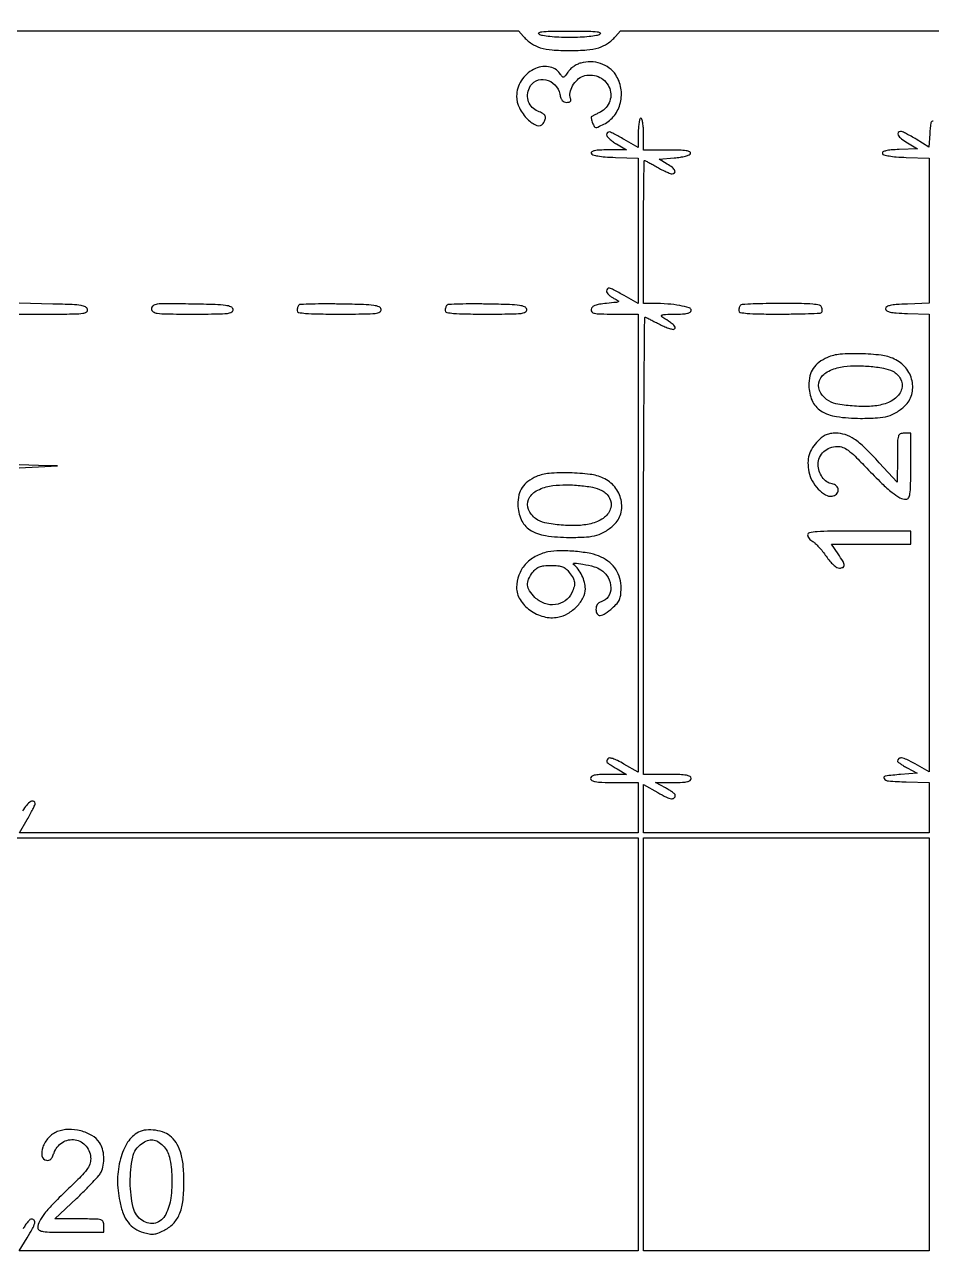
# Model space of a CAD drawing. Extents: x 0 to 836, y 5 to 589.
# Drawn here: x 517.75 to 546.75, y 469.11 to 508.4 of the extents above; entities that cross this region are included whole.
import ezdxf

# ---------------------------------------------------------------- set-up
doc = ezdxf.new("R2010")
doc.units = 0
doc.header["$MEASUREMENT"] = 0

msp = doc.modelspace()

# ---------------------------------------------------------------- linework, layer by layer
for points in [[(201.712326, 537.783562, -0.000001), (217.055896, 537.76491, -0.426088)], [(546.939, 229.3929, -0.000106), (546.943559, 250.949215, -0.000176), (546.957638, 269.095817, -0.000001), (546.976289, 285.583213, -0.415883)], [(836.0595, 588.6891), (420.497259, 588.710259, 0.000013), (261.145696, 588.714318, 0.000021), (126.989856, 588.708632), (4.934769, 588.698274, 0.19889), (4.878609, 588.675009, 0.198853), (4.855343, 588.618859), (4.83877, 516.273901, 0.000036), (4.826254, 436.744061, 0.000021), (4.8222, 342.282364), (4.8222, 95.946129), (4.469225, 95.920114, 0.031904), (4.160456, 95.877435, 0.315999), (4.075312, 95.787407, 0.415411), (4.137995, 95.703578, 0.035338), (4.43445, 95.6826), (4.8222, 95.6826), (4.8222, 50.2101), (4.8222, 4.7376), (420.462, 4.7376), (836.1018, 4.7376)], [(604.852986, 529.408162, -0.000002), (620.423836, 529.389509, -0.550615)], [(238.738155, 529.614638, -0.000002), (224.300981, 529.63329, -0.415836)], [(308.18842, 529.408162, -0.000002), (322.638019, 529.38951, -0.415836)], [(531.796111, 538.074638, -0.000002), (517.6951, 538.093291, -0.426056)], [(413.368417, 538.074638, -0.000002), (399.676779, 538.093291, -0.415815)], [(77.850638, 481.579418, -0.000002), (77.869294, 494.031443, -0.550517)], [(336.166934, 548.220763, -0.000002), (326.827688, 548.233536, -0.413812)], [(77.644162, 421.684687, -0.000002), (77.625507, 409.236574, -0.415775)], [(689.941022, 529.408162, -0.000003), (701.809045, 529.389505, -0.550493)], [(333.609652, 529.614638, -0.000003), (323.198363, 529.633296, -0.415688)], [(383.716206, 529.408162, -0.000003), (394.123716, 529.389504, -0.425916)], [(835.429914, 203.53197, -0.00002), (835.42504, 321.569549)], [(381.27946, 547.935135, -0.000004), (390.656104, 547.916048, -0.413615)], [(604.231838, 387.151416, -0.000003), (604.250494, 398.693431, -0.41574)], [(624.386963, 547.911742, -0.000008), (634.425797, 547.933006, -0.000377)], [(567.360849, 548.208, -0.000051), (536.314429, 548.211154, -0.0007)], [(514.1988, 508.1922), (523.872388, 508.1922), (533.545976, 508.1922), (533.706938, 508.014339, 0.060194), (533.9628, 507.792189, 0.074917), (534.246752, 507.656704, 0.055401), (534.621776, 507.586542, 0.018567), (535.1796, 507.56582, 0.018567), (535.737424, 507.586542, 0.055401), (536.112448, 507.656704, 0.074917), (536.3964, 507.792189, 0.060194), (536.652262, 508.014339), (536.813224, 508.1922), (563.859, 508.1922)], [(546.813074, 505.304979, 0.434087), (546.737342, 505.251645, 0.019431), (546.702048, 504.897339), (546.676596, 504.476658), (546.269691, 504.727029, 0.009762), (546.106817, 504.822914, 0.012735), (545.953999, 504.903854, 0.010367), (545.8243, 504.965053, 0.105425), (545.766393, 504.9774, 0.237122), (545.691186, 504.939609, 0.305732), (545.687715, 504.864354, 0.091983), (545.793838, 504.745953, 0.030709), (545.98725, 504.614997), (546.3045, 504.4275), (545.727732, 504.402354, 0.010182), (545.463506, 504.385438, 0.036329), (545.296258, 504.358975, 0.069509), (545.203234, 504.323072, 0.360342), (545.184659, 504.275454, 0.251947), (545.23384, 504.228954, 0.025187), (545.39748, 504.193491, 0.023026), (545.631707, 504.165959, 0.009412), (545.951777, 504.149256), (546.6852, 504.124813), (546.6852, 501.805028), (546.6852, 499.485243), (545.98725, 499.460671, 0.007195), (545.627494, 499.44282, 0.037452), (545.43087, 499.415344, 0.08315), (545.325343, 499.373241, 0.262078), (545.2893, 499.3092, 0.262078), (545.325343, 499.245159, 0.08315), (545.43087, 499.203056, 0.037452), (545.627494, 499.17558, 0.007195), (545.98725, 499.157729), (546.6852, 499.133157), (546.6852, 491.817955), (546.6852, 484.502753), (546.234076, 484.757352, 0.016326), (545.968921, 484.895785, 0.072532), (545.801632, 484.948212, 0.200016), (545.709828, 484.926141, 0.239434), (545.67, 484.847738, 0.231095), (545.683393, 484.820309, 0.012976), (545.761764, 484.762394, 0.017792), (545.862688, 484.697008, 0.011913), (545.98239, 484.629188), (546.294779, 484.4619), (545.769456, 484.4196, 0.01284), (545.272417, 484.366702, 0.5721), (545.239335, 484.288409, 0.218638), (545.377103, 484.213007, 0.009317), (545.94495, 484.183656), (546.6852, 484.159213), (546.6852, 483.358806), (546.6852, 482.5584), (542.1168, 482.5584), (537.5484, 482.5584), (537.5484, 483.327876), (537.5484, 484.097352), (538.004224, 483.8401, 0.013839), (538.281863, 483.693388, 0.076968), (538.442198, 483.642943, 0.231469), (538.526885, 483.669487, 0.205869), (538.5636, 483.754879, 0.216432), (538.547562, 483.790194, 0.019681), (538.470408, 483.85244, 0.022693), (538.367887, 483.921697, 0.015755), (538.24635, 483.99084), (537.9291, 484.158322), (538.50015, 484.162061, 0.009031), (538.792542, 484.169258, 0.045588), (538.954252, 484.191023, 0.104163), (539.040025, 484.230617, 0.236978), (539.0712, 484.2927, 0.273642), (539.033325, 484.356723, 0.084509), (538.92315, 484.394925, 0.035355), (538.713386, 484.4148, 0.005946), (538.3098, 484.4196), (537.5484, 484.4196), (537.5484, 491.74455, -0.000812), (537.552957, 494.551255, -0.001363), (537.567038, 496.908938, -0.000083), (537.585777, 499.023033, -0.548068), (537.61185, 499.039344, -0.005811), (537.653826, 499.018793, -0.000383), (537.77416, 498.958019, -0.000554), (537.917461, 498.885308, -0.000414), (538.075294, 498.804838, 0.018282), (538.233279, 498.731279, 0.027125), (538.376934, 498.67966, 0.025584), (538.493458, 498.651199, 0.248378), (538.540461, 498.665661, 0.275435), (538.553773, 498.718265, 0.127251), (538.515955, 498.780952, 0.04344), (538.406646, 498.870803, 0.006451), (538.169078, 499.029275, -0.140256), (538.126461, 499.078188, -0.462508), (538.141944, 499.112092, -0.061481), (538.253189, 499.129268, -0.005245), (538.54245, 499.135025, 0.011102), (538.79569, 499.143033, 0.042405), (538.95199, 499.164832, 0.081939), (539.040956, 499.201074, 0.260791), (539.0712, 499.255116, 0.333719), (539.007788, 499.339543, 0.024969), (538.710434, 499.409944, 0.027175), (538.319237, 499.460377, 0.017891), (537.86565, 499.477665), (537.5484, 499.4784), (537.5484, 501.7626, -0.001381), (537.550819, 502.638477, -0.002303), (537.558289, 503.375816, -0.000214), (537.568259, 504.033208, -0.409654), (537.582065, 504.0468, -0.118776), (537.605439, 504.041168, -0.002401), (537.713995, 503.984971, -0.005535), (537.84038, 503.91698, -0.003675), (537.983915, 503.836319, 0.011167), (538.132636, 503.755651, 0.013731), (538.27501, 503.687368, 0.012176), (538.396596, 503.636621, 0.090598), (538.45785, 503.624819, 0.187126), (538.538754, 503.655303, 0.337351), (538.551424, 503.72127, 0.111111), (538.468363, 503.823507, 0.034141), (538.30317, 503.936267), (538.042739, 504.0891), (538.529234, 504.1314, 0.018101), (538.724579, 504.155535, 0.029409), (538.887774, 504.191673, 0.030984), (539.009037, 504.234388, 0.21638), (539.050514, 504.27945, 0.394038), (539.027028, 504.330268, 0.06108), (538.909818, 504.362097, 0.029434), (538.693079, 504.380412, 0.006363), (538.31685, 504.3852), (537.5484, 504.3852), (537.5484, 504.8928, 0.015416), (537.542357, 505.08876, 0.025878), (537.523725, 505.25235, 0.024068), (537.497218, 505.374747, 0.339565), (537.4638, 505.4004, 0.332386), (537.430717, 505.375676, 0.026913), (537.404051, 505.263506, 0.027826), (537.385303, 505.11302, 0.017078), (537.3792, 504.934377), (537.3792, 504.468353), (536.92821, 504.722877, 0.005105), (536.595571, 504.906154, 0.05887), (536.457086, 504.960791, 0.273209), (536.392967, 504.942684, 0.194915), (536.364828, 504.87165, 0.175744), (536.384267, 504.819337, 0.030637), (536.458362, 504.742149, 0.030019), (536.560857, 504.658489, 0.022931), (536.682078, 504.579295), (536.9985, 504.39269), (536.4204, 504.388945, 0.009126), (536.144038, 504.382109, 0.039013), (535.980425, 504.36222, 0.08811), (535.895338, 504.328755, 0.348167), (535.877327, 504.27945, 0.245891), (535.928279, 504.230169, 0.029679), (536.08541, 504.193847, 0.024548), (536.317259, 504.166186, 0.009086), (536.645777, 504.149256), (537.3792, 504.124813), (537.3792, 501.800883), (537.3792, 499.476953), (536.92821, 499.731477, 0.005083), (536.592043, 499.916717, 0.062141), (536.455383, 499.969621, 0.286732), (536.391832, 499.949035, 0.176568), (536.364, 499.87268, 0.151225), (536.379978, 499.821058, 0.047653), (536.432341, 499.758331, 0.042635), (536.507615, 499.6956, 0.036063), (536.59665, 499.642539, -0.015243), (536.738325, 499.565907, -0.548452), (536.739599, 499.534984, -0.126219), (536.680878, 499.513045, -0.002571), (536.364733, 499.48091, 0.014593), (536.134408, 499.451888, 0.054707), (535.993892, 499.413931, 0.09873), (535.911652, 499.361224, 0.155366), (535.87208, 499.28805, 0.235828), (535.89402, 499.210499, 0.159919), (535.975428, 499.164455, 0.044854), (536.163279, 499.1441, 0.004573), (536.611597, 499.14), (537.3792, 499.14), (537.3792, 491.815891), (537.3792, 484.491782), (536.920423, 484.754268, 0.013632), (536.715385, 484.864272, 0.036849), (536.562807, 484.927257, 0.055394), (536.456062, 484.949691, 0.285851), (536.404352, 484.924048, 0.078544), (536.374745, 484.853393, 0.25054), (536.387034, 484.805452, 0.068732), (536.450738, 484.752698, 0.002883), (536.7024, 484.598878), (536.9985, 484.420232), (536.42745, 484.419916, 0.008923), (536.134085, 484.414518, 0.04577), (535.972778, 484.393803, 0.10575), (535.887516, 484.354709, 0.236826), (535.8564, 484.2927, 0.273642), (535.894275, 484.228677, 0.084509), (536.00445, 484.190475, 0.035355), (536.214214, 484.1706, 0.005946), (536.6178, 484.1658), (537.3792, 484.1658), (537.3792, 483.3621), (537.3792, 482.5584), (527.483195, 482.5584), (517.58719, 482.5584), (517.838795, 482.985123, 0.007683), (517.935169, 483.154468, 0.01046), (518.016491, 483.310254, 0.007596), (518.079336, 483.442035, 0.107865), (518.0904, 483.492723, 0.301931), (518.045368, 483.560498, 0.235845), (517.954983, 483.554584, 0.083979), (517.819585, 483.441433, 0.038909), (517.684226, 483.255522)], [(517.5828, 499.14), (518.688803, 499.14, 0.002862), (519.350094, 499.143786, 0.031281), (519.615217, 499.163438, 0.114241), (519.733216, 499.208397, 0.300793), (519.766416, 499.28805, 0.234018), (519.705283, 499.368595, 0.077094), (519.559549, 499.414944, 0.029436), (519.278792, 499.441748, 0.00359), (518.660412, 499.459778), (517.5828, 499.483455)], [(517.4982, 482.3892), (527.4387, 482.3892), (537.3792, 482.3892), (537.3792, 475.7904), (537.3792, 469.1916), (527.481782, 469.1916), (517.584364, 469.1916), (517.837382, 469.602807, 0.012763), (518.009153, 469.898629, 0.067597), (518.075971, 470.073196, 0.21343), (518.058194, 470.165645, 0.244789), (517.979169, 470.2068, 0.180386), (517.925843, 470.186914, 0.035725), (517.85252, 470.113608, 0.033672), (517.775053, 470.01102, 0.025766), (517.704219, 469.88955)]]:
    msp.add_lwpolyline(points, format="xyb")
for points in [[(536.1525, 508.083877, -0.094341), (536.038286, 508.040957, -0.016423), (535.809157, 508.009018, -0.016145), (535.518644, 507.987665, -0.01027), (535.1796, 507.9807, -0.01027), (534.840556, 507.987665, -0.016145), (534.550043, 508.009018, -0.016423), (534.320914, 508.040957, -0.094341), (534.2067, 508.083877, -0.524945), (534.203974, 508.13216, -0.139578), (534.29076, 508.167127, -0.023514), (534.569865, 508.183512, -0.002905), (535.1796, 508.187055, -0.002905), (535.789335, 508.183512, -0.023514), (536.06844, 508.167127, -0.139578), (536.155226, 508.13216, -0.524945)], [(535.53959, 507.166189, 0.048999), (535.424322, 507.120669, 0.03454), (535.304963, 507.04862, 0.035001), (535.199378, 506.96287, 0.05974), (535.12634, 506.876047, -0.011552), (535.035382, 506.743986, -0.189773), (534.991061, 506.715611, -0.271529), (534.94806, 506.730624, -0.023408), (534.874074, 506.826385, 0.211093), (534.507813, 507.047781, 0.153403), (534.032969, 506.96294, 0.129568), (533.63434, 506.599731, 0.144874), (533.487916, 506.102551, 0.118743), (533.578288, 505.729569, 0.075627), (533.840831, 505.365721, 0.104789), (534.135689, 505.17002, 0.360451), (534.338363, 505.23601, 0.058537), (534.403689, 505.372226, 0.187349), (534.399714, 505.471102, 0.160649), (534.328191, 505.55116, 0.040558), (534.168218, 505.626863, -0.107945), (533.98638, 505.744956, -0.108648), (533.87086, 505.927864, -0.103734), (533.839582, 506.149604, -0.090479), (533.896986, 506.377205, -0.175419), (534.11132, 506.596117, -0.166765), (534.42128, 506.632917, -0.150308), (534.71249, 506.46976, -0.142024), (534.869664, 506.16753, 0.036534), (534.903034, 506.047158, 0.090483), (534.948654, 505.968204, 0.120338), (535.010068, 505.923722, 0.097136), (535.09023, 505.908, 0.049538), (535.163626, 505.91529, 0.157244), (535.206154, 505.939074, 0.197701), (535.221169, 505.979138, 0.083848), (535.209611, 506.036419, -0.147101), (535.195872, 506.220988, -0.075242), (535.280191, 506.439674, -0.072203), (535.431237, 506.633347, -0.107624), (535.613755, 506.745212, -0.182238), (536.093762, 506.733165, -0.185988), (536.441315, 506.407182, -0.197143), (536.469047, 505.948198, -0.195315), (536.166605, 505.59967, 0.002093), (536.06229, 505.546092, 0.003032), (535.97065, 505.49783, 0.001553), (535.893359, 505.456215, 0.050235), (535.875733, 505.444223, 0.2614), (535.869738, 505.428378, 0.016535), (535.879121, 505.377613, 0.020895), (535.895603, 505.315057, 0.013728), (535.91952, 505.244509, 0.039093), (535.968335, 505.138759, 0.24682), (536.016485, 505.107472, 0.130591), (536.089555, 505.119823, 0.008927), (536.280888, 505.211077, 0.116211), (536.615077, 505.489299, 0.103036), (536.808117, 505.899554, 0.100295), (536.824105, 506.362376, 0.104035), (536.657589, 506.788259, 0.088767), (536.451998, 507.005825, 0.077816), (536.174468, 507.150768, 0.07552), (535.857991, 507.206798, 0.075811)], [(521.8128, 499.311403, 0.246211), (521.863242, 499.215176, 0.119511), (521.996521, 499.163902, 0.030265), (522.292372, 499.143497, 0.002087), (523.130303, 499.14, 0.002314), (523.924675, 499.143677, 0.026279), (524.238073, 499.16307, 0.092921), (524.380455, 499.207061, 0.330137), (524.419386, 499.28805, 0.252541), (524.352458, 499.370074, 0.065668), (524.182229, 499.415453, 0.025016), (523.852994, 499.441633, 0.002804), (523.101883, 499.459453, 0.002061), (522.276717, 499.471, 0.031064), (521.990132, 499.456015, 0.126764), (521.862, 499.406828, 0.24262)], [(526.524316, 499.424116, 0.07583), (526.501873, 499.393593, 0.038397), (526.482989, 499.349654, 0.037021), (526.470112, 499.300282, 0.045312), (526.4658, 499.2528, 0.360635), (526.514849, 499.193641, 0.025897), (526.741913, 499.162904, 0.017431), (527.124209, 499.144576, 0.003262), (527.825603, 499.14, 0.002229), (528.64659, 499.143659, 0.025463), (528.969642, 499.163011, 0.089261), (529.117018, 499.206796, 0.335169), (529.156986, 499.28805, 0.25126), (529.090476, 499.369964, 0.066494), (528.922167, 499.415404, 0.02531), (528.596664, 499.441595, 0.002851), (527.855699, 499.459366, 0.004374), (527.363594, 499.464056, 0.006813), (526.939548, 499.458609, 0.00254), (526.57722, 499.447174, 0.18941)], [(531.261968, 499.424168, 0.075779), (531.239505, 499.393625, 0.038403), (531.220604, 499.349669, 0.03703), (531.207716, 499.300286, 0.045349), (531.2034, 499.2528, 0.358453), (531.251883, 499.193861, 0.027169), (531.471582, 499.162961, 0.017967), (531.842444, 499.144596, 0.003387), (532.520903, 499.14, 0.002314), (533.315273, 499.143677, 0.026279), (533.628673, 499.163071, 0.092918), (533.771058, 499.207061, 0.330132), (533.809991, 499.28805, 0.247809), (533.744591, 499.36968, 0.068663), (533.581237, 499.415313, 0.026106), (533.265434, 499.441613, 0.002986), (532.551056, 499.459418, 0.004531), (532.075185, 499.464123, 0.007041), (531.664798, 499.458683, 0.002706), (531.314735, 499.447214, 0.189013)], [(540.6504, 499.422, 0.077955), (540.628762, 499.392311, 0.038133), (540.610567, 499.349032, 0.036641), (540.598158, 499.300126, 0.043841), (540.594, 499.2528, 0.357354), (540.642202, 499.19397, 0.027811), (540.858375, 499.162989, 0.018236), (541.223749, 499.144606, 0.003451), (541.8912, 499.14, 0.003645), (542.392082, 499.143651, 0.005731), (542.822203, 499.154855, 0.001843), (543.19257, 499.170119, 0.187275), (543.238971, 499.190571, 0.131935), (543.255079, 499.218506, 0.057779), (543.261315, 499.261134, 0.05155), (543.257685, 499.310643, 0.04759), (543.24402, 499.359771, 0.253388), (543.17191, 499.421509, 0.03004), (542.956298, 499.454463, 0.019158), (542.59824, 499.473564, 0.003746), (541.952649, 499.4784, 0.004231), (541.471053, 499.474325, 0.00659), (541.056201, 499.461833, 0.002421), (540.701449, 499.444747, 0.185182)], [(543.4281, 497.752347, 0.053672), (543.155615, 497.595271, 0.089458), (542.973264, 497.404253, 0.090403), (542.870322, 497.163081, 0.055837), (542.8359, 496.8558, 0.10406), (542.936634, 496.377023, 0.148393), (543.217781, 496.049518, 0.105117), (543.717265, 495.86304, 0.03681), (544.4856, 495.805875, 0.014948), (545.025193, 495.821644, 0.05366), (545.364603, 495.878623, 0.072223), (545.629155, 495.996048, 0.044209), (545.901355, 496.203102, 0.140323), (546.123723, 496.56311, 0.124029), (546.135962, 497.004981, 0.116908), (545.934511, 497.42004, 0.115538), (545.567434, 497.702653, 0.076424), (545.142318, 497.821915, 0.024439), (544.485738, 497.869332, 0.024038), (543.832257, 497.853094, 0.085905)], [(545.520724, 497.309687, -0.152341), (545.769214, 497.065915, -0.193791), (545.804103, 496.749397, -0.158165), (545.603744, 496.448061, -0.101891), (545.226076, 496.257546, -0.056119), (544.778466, 496.188981, -0.030501), (544.22152, 496.200736, -0.02923), (543.70042, 496.274453, -0.110494), (543.401363, 496.407669, -0.135251), (543.173503, 496.699596, -0.203488), (543.175925, 497.018052, -0.162529), (543.420282, 497.290368, -0.086537), (543.8511, 497.444985, -0.038102), (544.275701, 497.485771, -0.025119), (544.766237, 497.47074, -0.02485), (545.22227, 497.410865, -0.073437)], [(543.129825, 495.09004, 0.051153), (542.949916, 494.869004, 0.072988), (542.843398, 494.639927, 0.071635), (542.806022, 494.386632, 0.047266), (542.832811, 494.093015, 0.082624), (542.935785, 493.811195, 0.062291), (543.13294, 493.546181, 0.06701), (543.366586, 493.359953, 0.171701), (543.575599, 493.317794, 0.154891), (543.716099, 493.385384, 0.205775), (543.771884, 493.514021, 0.206634), (543.716877, 493.642604, 0.155718), (543.576894, 493.710236, -0.120035), (543.409041, 493.777289, -0.083756), (543.264352, 493.92218, -0.077229), (543.165889, 494.119217, -0.077472), (543.132, 494.336624, -0.10504), (543.178702, 494.556479, -0.10037), (543.311121, 494.742476, -0.097017), (543.509917, 494.866725, -0.091225), (543.74535, 494.910354, -0.091469), (543.919618, 494.878436, -0.068605), (544.091092, 494.784633, -0.035955), (544.312373, 494.594649, -0.006703), (544.687552, 494.212404, 0.00777), (545.167029, 493.725974, 0.027056), (545.497718, 493.434203, 0.042437), (545.747058, 493.269401, 0.124499), (545.94495, 493.218557, 0.266285), (546.024722, 493.263886, 0.098923), (546.0689, 493.390233, 0.031549), (546.08895, 493.653222, 0.003254), (546.093, 494.2755), (546.093, 495.333), (545.8815, 495.333, 0.107498), (545.758743, 495.306299, 0.221958), (545.696459, 495.23319, 0.062393), (545.672331, 495.066975, 0.003589), (545.665949, 494.55045), (545.661897, 493.7679), (545.088093, 494.387069, 0.011982), (544.614265, 494.874399, 0.044714), (544.283788, 495.145, 0.070874), (543.999218, 495.284304, 0.078159), (543.696542, 495.332443, 0.038885), (543.528298, 495.31963, 0.062693), (543.390332, 495.280113, 0.060899), (543.263728, 495.206641, 0.034494)], [(534.1221, 493.945347, 0.053672), (533.849615, 493.788271, 0.089458), (533.667264, 493.597253, 0.090403), (533.564322, 493.356081, 0.055837), (533.5299, 493.0488, 0.10406), (533.630634, 492.570023, 0.148393), (533.911781, 492.242518, 0.105117), (534.411265, 492.05604, 0.03681), (535.1796, 491.998875, 0.014948), (535.719193, 492.014644, 0.05366), (536.058603, 492.071623, 0.072223), (536.323155, 492.189048, 0.044209), (536.595355, 492.396102, 0.140323), (536.817723, 492.75611, 0.124029), (536.829962, 493.197981, 0.116908), (536.628511, 493.61304, 0.115538), (536.261434, 493.895653, 0.076424), (535.836318, 494.014915, 0.024439), (535.179738, 494.062332, 0.024038), (534.526257, 494.046094, 0.085905)], [(536.214724, 493.502687, -0.152341), (536.463214, 493.258915, -0.193791), (536.498103, 492.942397, -0.158165), (536.297744, 492.641061, -0.101891), (535.920076, 492.450546, -0.056119), (535.472466, 492.381981, -0.030501), (534.91552, 492.393736, -0.02923), (534.39442, 492.467453, -0.110494), (534.095363, 492.600669, -0.135251), (533.867503, 492.892596, -0.203488), (533.869925, 493.211052, -0.162529), (534.114282, 493.483368, -0.086537), (534.5451, 493.637985, -0.038102), (534.969701, 493.678771, -0.025119), (535.460237, 493.66374, -0.02485), (535.91627, 493.603865, -0.073437)], [(542.7936, 492.078877, 0.110466), (542.805663, 492.024942, 0.05568), (542.842365, 491.965257, 0.051341), (542.896112, 491.90929, 0.052961), (542.959609, 491.866108, -0.067746), (543.040438, 491.807584, -0.017359), (543.153537, 491.691903, -0.017357), (543.274541, 491.549602, -0.016837), (543.386673, 491.397831, 0.023326), (543.504964, 491.241996, 0.036879), (543.621644, 491.121581, 0.043967), (543.728108, 491.04239, 0.138798), (543.812864, 491.0184, 0.101146), (543.928799, 491.042095, 0.326928), (543.966612, 491.105807, 0.112736), (543.926382, 491.226864, 0.012718), (543.76905, 491.471894), (543.560099, 491.7798), (544.82655, 491.7798), (546.093, 491.7798), (546.093, 491.9913), (546.093, 492.2028), (544.4433, 492.2028, 0.002317), (543.536088, 492.198597, 0.016429), (543.096304, 492.180061, 0.029197), (542.849761, 492.146987, 0.359108)], [(534.488932, 491.534539, 0.073887), (534.08182, 491.38522, 0.087476), (533.761853, 491.129868, 0.091457), (533.558449, 490.790788, 0.089719), (533.4876, 490.399128, 0.141999), (533.6003, 490.010297, 0.096328), (533.918686, 489.672813, 0.091456), (534.357443, 489.466232, 0.111226), (534.810399, 489.449875, 0.086234), (535.126854, 489.568083, 0.068269), (535.414513, 489.794049, 0.071559), (535.618025, 490.075685, 0.121305), (535.6872, 490.356616, 0.066352), (535.659715, 490.562814, 0.046732), (535.577553, 490.78215, 0.046757), (535.456163, 490.982264, 0.0667), (535.311404, 491.130983, -0.735574), (535.330006, 491.179913, -0.031466), (535.609668, 491.145107, -0.020612), (535.968085, 491.061961, -0.077741), (536.177502, 490.96735, -0.119204), (536.412702, 490.716897, -0.126117), (536.501186, 490.391877, -0.149908), (536.417608, 490.104165, -0.185771), (536.192762, 489.94258, 0.08419), (536.121771, 489.910557, 0.095531), (536.06887, 489.857989, 0.088381), (536.036544, 489.785948, 0.061447), (536.0256, 489.697233, 0.134368), (536.064738, 489.554224, 0.288114), (536.162397, 489.503941, 0.13087), (536.324613, 489.562384, 0.030797), (536.553015, 489.74246, 0.02906), (536.699599, 489.889607, 0.07793), (536.779142, 490.013752, 0.076479), (536.817679, 490.157674, 0.027248), (536.8293, 490.370757, 0.06418), (536.78823, 490.689394, 0.078293), (536.667799, 490.964496, 0.077155), (536.466897, 491.192219, 0.060136), (536.18934, 491.371599, 0.066205), (535.863944, 491.479942, 0.02342), (535.376767, 491.549771, 0.023784), (534.874206, 491.5739, 0.051157)], [(535.17346, 490.880091, -0.034949), (535.292146, 490.705354, -0.100985), (535.338704, 490.567401, -0.102102), (535.327241, 490.423137, -0.036199), (535.254871, 490.22801, -0.132246), (535.043727, 489.972437, -0.124081), (534.727683, 489.849696, -0.117551), (534.377338, 489.888564, -0.110668), (534.073292, 490.081292, -0.050987), (533.903232, 490.290087, -0.123571), (533.838173, 490.476534, -0.130223), (533.870402, 490.665241, -0.059664), (534.00134, 490.880091, -0.046717), (534.111076, 490.995574, -0.088755), (534.220669, 491.061342, -0.070236), (534.363187, 491.093693, -0.020746), (534.5874, 491.103, -0.020746), (534.811613, 491.093693, -0.070236), (534.954131, 491.061342, -0.088755), (535.063724, 490.995574, -0.046717)], [(518.800035, 473.000286, 0.111457), (518.519953, 472.8062, 0.095305), (518.331084, 472.500057, 0.141082), (518.308416, 472.225677, 0.305109), (518.452048, 472.083407, 0.121092), (518.524901, 472.087246, 0.119299), (518.588134, 472.124392, 0.083297), (518.64354, 472.199436, 0.033597), (518.693596, 472.316979, -0.167868), (518.960254, 472.654903, -0.183743), (519.367671, 472.740321, -0.186011), (519.725238, 472.533409, -0.170912), (519.867354, 472.13145, -0.091469), (519.835436, 471.957182, -0.068605), (519.741633, 471.785708, -0.035955), (519.551649, 471.564427, -0.006703), (519.169404, 471.189248, 0.00777), (518.682974, 470.709771, 0.027056), (518.391203, 470.379082, 0.042437), (518.226401, 470.129742, 0.124499), (518.175557, 469.93185, 0.266285), (518.220886, 469.852078, 0.098923), (518.347233, 469.8079, 0.031549), (518.610222, 469.78785, 0.003254), (519.2325, 469.7838), (520.29, 469.7838), (520.29, 469.9953, 0.107366), (520.263332, 470.11806, 0.22243), (520.190298, 470.180232, 0.062427), (520.02423, 470.204111, 0.003579), (519.50745, 470.209774), (518.7249, 470.212747), (519.416556, 470.865424, 0.006961), (519.688063, 471.128871, 0.008757), (519.931738, 471.380658, 0.007231), (520.128559, 471.597493, 0.066462), (520.199106, 471.702888, 0.074977), (520.270359, 471.927288, 0.051901), (520.284777, 472.19365, 0.052669), (520.244498, 472.451644, 0.08795), (520.152043, 472.650313, 0.107332), (519.906213, 472.877469, 0.069812), (519.547616, 473.026002, 0.068282), (519.15269, 473.072397, 0.091398)], [(521.392339, 472.979531, 0.133039), (521.049329, 472.659862, 0.072917), (520.818471, 472.129439, 0.063285), (520.726676, 471.47105, 0.054258), (520.793988, 470.774099, 0.038109), (520.906229, 470.385049, 0.07364), (521.062366, 470.101984, 0.08606), (521.274915, 469.90476, 0.071427), (521.555275, 469.774921, 0.026842), (521.742001, 469.729735, 0.069755), (521.879897, 469.723599, 0.067582), (522.016701, 469.755598, 0.024029), (522.201054, 469.836335, 0.08301), (522.500912, 470.053349, 0.092798), (522.700209, 470.34869, 0.071312), (522.812171, 470.759349, 0.029806), (522.849058, 471.333192, 0.020525), (522.829403, 471.872243, 0.045555), (522.760511, 472.277127, 0.060037), (522.637612, 472.58526, 0.079457), (522.45316, 472.823894, 0.093169), (522.233039, 472.964485, 0.059297), (521.938742, 473.044077, 0.059632), (521.636333, 473.052108, 0.098591)], [(522.184533, 472.549958, -0.144075), (522.384334, 472.183545, -0.044146), (522.463637, 471.551423, -0.044375), (522.428511, 470.878124, -0.081718), (522.264795, 470.356076, -0.09631), (522.126849, 470.177964, -0.114296), (521.939736, 470.077637, -0.114637), (521.728014, 470.069951, -0.097318), (521.520281, 470.154374, -0.192896), (521.227569, 470.573496, -0.054774), (521.131295, 471.37804, -0.054766), (521.212126, 472.185559, -0.189883), (521.496512, 472.615406, -0.063398), (521.682219, 472.713125, -0.113636), (521.852219, 472.735603, -0.112269), (522.016341, 472.681498, -0.060914)]]:
    msp.add_lwpolyline(points, format="xyb", close=True)
msp.add_lwpolyline([(517.5828, 494.225787), (518.19615, 494.254984), (518.8095, 494.28418), (518.19615, 494.30099), (517.5828, 494.3178)])
msp.add_lwpolyline([(546.6852, 475.7904), (546.6852, 469.1916), (542.1168, 469.1916), (537.5484, 469.1916), (537.5484, 475.7904), (537.5484, 482.3892), (542.1168, 482.3892), (546.6852, 482.3892)], close=True)

doc.saveas('drawing.dxf')
